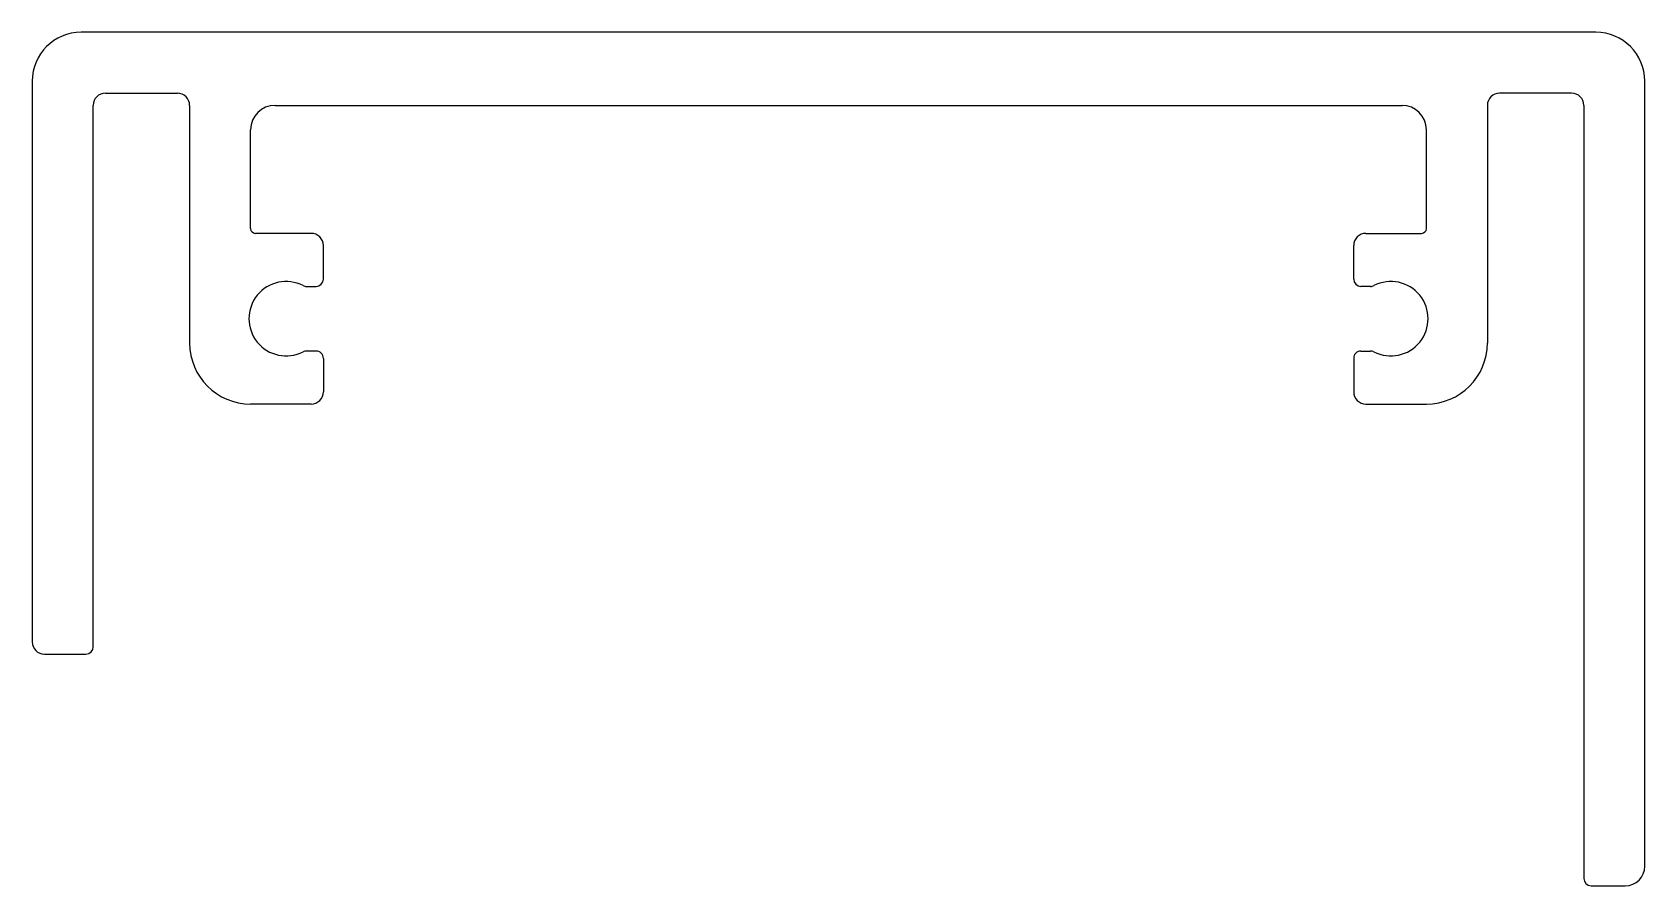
# Model space of a CAD drawing. Extents: x 852.6 to 918.7, y 583.2 to 618.2.
import ezdxf

# ---------------------------------------------------------------- set-up
doc = ezdxf.new("R2010")
doc.units = 0
doc.layers.get('0').update_dxf_attribs({"linetype": 'CONTINUOUS'})

msp = doc.modelspace()

# ---------------------------------------------------------------- linework, layer by layer
for p, q in [((916.7, 618.24), (854.607, 618.24)), ((852.607, 616.24), (852.607, 593.24)), ((918.7, 584.04), (918.7, 616.24)), ((855.607, 615.74), (858.557, 615.74)), ((915.7, 615.74), (912.75, 615.74)), ((855.107, 593.04), (855.107, 615.24)), ((859.057, 615.24), (859.057, 605.493)), ((862.557, 615.24), (908.75, 615.24)), ((912.25, 615.24), (912.25, 605.493)), ((916.2, 615.24), (916.2, 583.54)), ((861.557, 610.193), (861.557, 614.24)), ((909.75, 610.193), (909.75, 614.24)), ((864.038, 609.993), (861.757, 609.993)), ((864.538, 608.118), (864.538, 609.493)), ((906.769, 608.118), (906.769, 609.493)), ((907.269, 609.993), (909.55, 609.993)), ((863.843, 607.818), (864.238, 607.818)), ((907.463, 607.818), (907.069, 607.818)), ((864.238, 605.168), (863.843, 605.168)), ((864.538, 604.868), (864.538, 603.493)), ((906.769, 604.868), (906.769, 603.493)), ((907.069, 605.168), (907.463, 605.168)), ((864.038, 602.993), (861.557, 602.993)), ((907.269, 602.993), (909.75, 602.993)), ((853.107, 592.74), (854.807, 592.74)), ((916.5, 583.24), (917.9, 583.24))]:
    msp.add_line(p, q)
for centre, radius, start, end in [((854.607, 616.24), 2, 90, 180), ((916.7, 616.24), 2, 360, 90), ((855.607, 615.24), 0.5, 90, 180), ((858.557, 615.24), 0.5, 0, 90), ((912.75, 615.24), 0.5, 90, 180), ((915.7, 615.24), 0.5, 0, 90), ((862.557, 614.24), 1, 90, 180), ((908.75, 614.24), 1, 0, 90), ((861.757, 610.193), 0.2, 180, 270), ((909.55, 610.193), 0.2, 270, 0), ((864.038, 609.493), 0.5, 0, 90), ((907.269, 609.493), 0.5, 90, 180), ((864.238, 608.118), 0.3, 270.00003, 0), ((907.069, 608.118), 0.3, 180, 269.99997), ((863.013, 606.493), 1.525, 62.92491, 297.07504), ((863.843, 608.118), 0.3, 242.92491, 270.00014), ((907.463, 608.118), 0.3, 269.99986, 297.07509), ((908.294, 606.493), 1.525, 242.92496, 117.07509), ((861.557, 605.493), 2.5, 180, 270), ((909.75, 605.493), 2.5, 270, 0), ((863.843, 604.868), 0.3, 90, 117.07504), ((864.238, 604.868), 0.3, 0, 90.00009), ((907.069, 604.868), 0.3, 89.99991, 180), ((907.463, 604.868), 0.3, 62.92496, 90), ((864.038, 603.493), 0.5, 270, 0), ((907.269, 603.493), 0.5, 180, 270), ((853.107, 593.24), 0.5, 180, 270), ((854.807, 593.04), 0.3, 270, 0), ((917.9, 584.04), 0.8, 270, 0), ((916.5, 583.54), 0.3, 180, 270)]:
    msp.add_arc(centre, radius, start, end)

doc.saveas('drawing.dxf')
